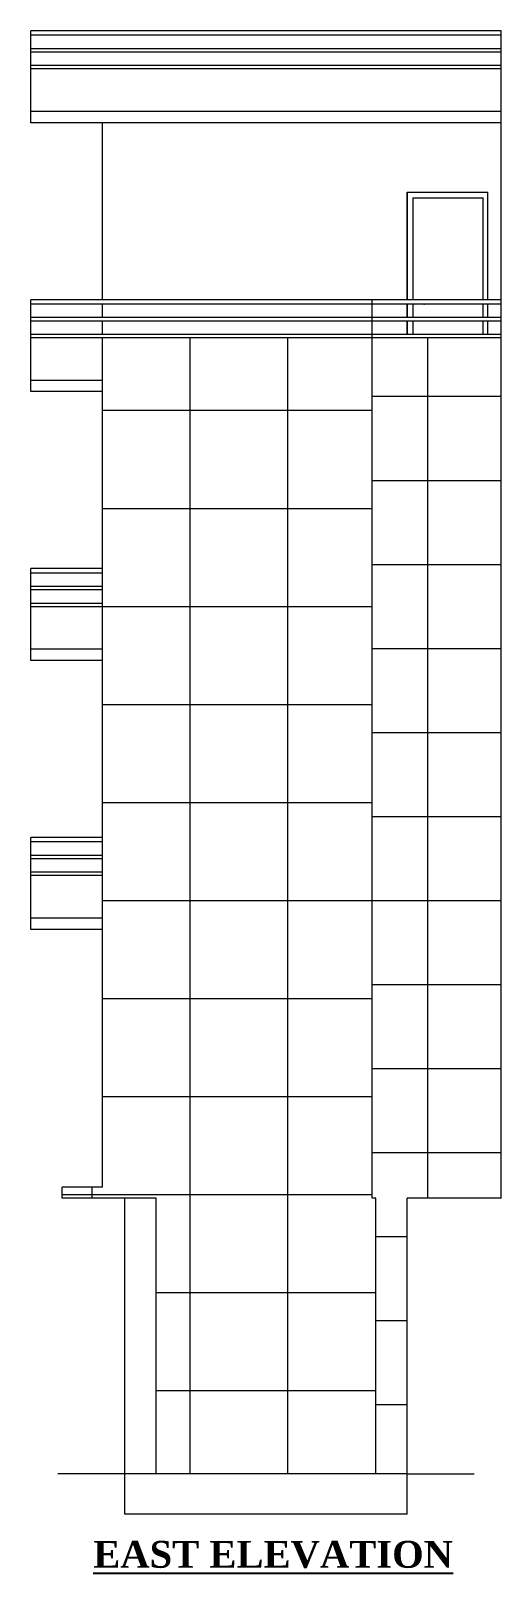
# Model space of a CAD drawing. Header units: inches. Extents: x 4069 to 291496, y -47643 to 12535.
# Drawn here: x 33048 to 33258, y 750 to 1438 of the extents above; entities that cross this region are included whole.
import ezdxf

# ---------------------------------------------------------------- set-up
doc = ezdxf.new("R2010")
doc.units = ezdxf.units.IN
doc.header["$LTSCALE"] = 5
doc.header["$MEASUREMENT"] = 0
doc.layers.add('A-WALL', color=7, linetype='Continuous', lineweight=9)
doc.layers.add('DOOR', color=62, linetype='Continuous', lineweight=0)
doc.layers.add('TEXT', color=6, linetype='Continuous')
doc.styles.add('ordinary', font='times.ttf')

msp = doc.modelspace()

# ---------------------------------------------------------------- hatches: boundary and pattern name
at = {"layer": 'A-WALL', "ltscale": 5}
h = msp.add_hatch(dxfattribs=at)
h.set_pattern_fill('ANSI37', color=256, scale=350, angle=45)
h.paths.add_polyline_path([(33200.04674, 1301.12647), (33079.7075, 1301.12647), (33079.7075, 1162.12647), (33079.7075, 1042.12647), (33079.7075, 922.12647), (33061.7075, 922.12647), (33061.7075, 917.12647), (33103.7075, 917.12647), (33103.7075, 794.12647), (33201.7075, 794.12647), (33201.7075, 917.12647), (33200.04674, 917.12647)])
h = msp.add_hatch(dxfattribs=at)
h.set_pattern_fill('ANSI37', color=256, scale=300, angle=45)
h.paths.add_polyline_path([(33200.04674, 917.12647), (33201.7075, 917.12647), (33201.7075, 794.12647), (33215.7075, 794.12647), (33215.7075, 917.12647), (33257.7075, 917.12647), (33257.7075, 1042.12647), (33257.7075, 1162.12647), (33257.7075, 1282.12647), (33257.7075, 1301.12647), (33200.04674, 1301.12647)])

# ---------------------------------------------------------------- linework, layer by layer
for p, q in [((33257.7075, 1438.12647), (33047.7075, 1438.12647)), ((33047.7075, 1397.12647), (33047.7075, 1438.12647)), ((33257.7075, 1436.12647), (33047.7075, 1436.12647)), ((33257.7075, 1402.12647), (33257.7075, 1438.12647)), ((33257.7075, 1430.12647), (33047.7075, 1430.12647)), ((33257.7075, 1428.62647), (33047.7075, 1428.62647)), ((33257.7075, 1422.62647), (33047.7075, 1422.62647)), ((33257.7075, 1421.12647), (33047.7075, 1421.12647)), ((33257.7075, 1402.12647), (33047.7075, 1402.12647)), ((33257.7075, 1282.12647), (33257.7075, 1402.12647)), ((33257.7075, 1397.12647), (33047.7075, 1397.12647)), ((33079.7075, 1318.12647), (33079.7075, 1397.12647)), ((33257.7075, 1318.12647), (33047.7075, 1318.12647)), ((33047.7075, 1282.12647), (33047.7075, 1318.12647)), ((33257.7075, 1316.12647), (33047.7075, 1316.12647)), ((33079.7075, 1310.12647), (33079.7075, 1316.12647)), ((33200.04674, 917.12647), (33200.04674, 1318.12647)), ((33257.7075, 1310.12647), (33047.7075, 1310.12647)), ((33257.7075, 1308.62647), (33047.7075, 1308.62647)), ((33079.7075, 1302.62647), (33079.7075, 1308.62647)), ((33257.7075, 1302.62647), (33047.7075, 1302.62647)), ((33257.7075, 1301.12647), (33047.7075, 1301.12647)), ((33079.7075, 1162.12647), (33079.7075, 1301.12647)), ((33047.7075, 1277.12647), (33047.7075, 1282.12647)), ((33047.7075, 1277.12647), (33047.7075, 1282.12647)), ((33079.7075, 1282.12647), (33047.7075, 1282.12647)), ((33257.7075, 1162.12647), (33257.7075, 1282.12647)), ((33079.7075, 1277.12647), (33047.7075, 1277.12647)), ((33079.7075, 1198.12647), (33047.7075, 1198.12647)), ((33047.7075, 1162.12647), (33047.7075, 1198.12647)), ((33079.7075, 1196.12647), (33047.7075, 1196.12647)), ((33079.7075, 1190.12647), (33047.7075, 1190.12647)), ((33079.7075, 1188.62647), (33047.7075, 1188.62647)), ((33079.7075, 1182.62647), (33047.7075, 1182.62647)), ((33079.7075, 1181.12647), (33047.7075, 1181.12647)), ((33047.7075, 1157.12647), (33047.7075, 1162.12647)), ((33047.7075, 1157.12647), (33047.7075, 1162.12647)), ((33079.7075, 1162.12647), (33047.7075, 1162.12647)), ((33079.7075, 1157.12647), (33047.7075, 1157.12647)), ((33079.7075, 1042.12647), (33079.7075, 1162.12647)), ((33257.7075, 1042.12647), (33257.7075, 1162.12647)), ((33079.7075, 1078.12647), (33047.7075, 1078.12647)), ((33047.7075, 1042.12647), (33047.7075, 1078.12647)), ((33079.7075, 1076.12647), (33047.7075, 1076.12647)), ((33079.7075, 1070.12647), (33047.7075, 1070.12647)), ((33079.7075, 1068.62647), (33047.7075, 1068.62647)), ((33079.7075, 1062.62647), (33047.7075, 1062.62647)), ((33079.7075, 1061.12647), (33047.7075, 1061.12647)), ((33047.7075, 1037.12647), (33047.7075, 1042.12647)), ((33047.7075, 1037.12647), (33047.7075, 1042.12647)), ((33079.7075, 1042.12647), (33047.7075, 1042.12647)), ((33079.7075, 922.12647), (33079.7075, 1042.12647)), ((33257.7075, 917.12647), (33257.7075, 1042.12647)), ((33079.7075, 1037.12647), (33047.7075, 1037.12647)), ((33061.7075, 917.12647), (33061.7075, 922.12647)), ((33079.7075, 922.12647), (33061.7075, 922.12647)), ((33103.7075, 917.12647), (33061.7075, 917.12647)), ((33089.7075, 794.12647), (33089.7075, 917.12647)), ((33103.7075, 794.12647), (33103.7075, 917.12647)), ((33201.7075, 917.12647), (33200.04674, 917.12647)), ((33201.7075, 794.12647), (33201.7075, 917.12647)), ((33215.7075, 794.12647), (33215.7075, 917.12647)), ((33257.7075, 917.12647), (33215.7075, 917.12647)), ((33089.7075, 794.12647), (33059.7075, 794.12647)), ((33215.7075, 794.12647), (33089.7075, 794.12647)), ((33089.7075, 776.12647), (33089.7075, 794.12647)), ((33215.7075, 794.12647), (33245.7075, 794.12647)), ((33215.7075, 776.12647), (33215.7075, 794.12647)), ((33215.7075, 776.12647), (33089.7075, 776.12647))]:
    msp.add_line(p, q, dxfattribs=at)
msp.add_arc((33223.3583, 1316.87647, -58.33808), 0.7664, 258.12680869, 281.87319131, dxfattribs=at)
at = {"layer": 'DOOR', "lineweight": 13}
for p, q in [((33215.7075, 1366.12647, -0.16904), (33215.7075, 1318.12647, -0.16904)), ((33215.7075, 1366.12647, -0.16904), (33251.7075, 1366.12647, -0.16904)), ((33215.7075, 1318.12647, -0.16904), (33215.7075, 1366.12647, -0.16904)), ((33218.2075, 1363.62647, -0.16904), (33218.2075, 1318.12647, -0.16904)), ((33218.2075, 1363.62647, -0.16904), (33249.7075, 1363.62647, -0.16904)), ((33249.7075, 1318.12647, -0.16904), (33249.7075, 1363.62647, -0.16904)), ((33251.7075, 1318.12647, -0.16904), (33251.7075, 1366.12647, -0.16904)), ((33215.7075, 1310.12647, -0.16904), (33215.7075, 1316.12647, -0.16904)), ((33215.7075, 1316.12647, -0.16904), (33215.7075, 1310.12647, -0.16904)), ((33218.2075, 1316.12647, -0.16904), (33218.2075, 1310.12647, -0.16904)), ((33249.7075, 1310.12647, -0.16904), (33249.7075, 1316.12647, -0.16904)), ((33251.7075, 1310.12647, -0.16904), (33251.7075, 1316.12647, -0.16904)), ((33215.7075, 1302.62647, -0.16904), (33215.7075, 1308.62647, -0.16904)), ((33215.7075, 1308.62647, -0.16904), (33215.7075, 1302.62647, -0.16904)), ((33218.2075, 1308.62647, -0.16904), (33218.2075, 1302.62647, -0.16904)), ((33249.7075, 1302.62647, -0.16904), (33249.7075, 1308.62647, -0.16904)), ((33251.7075, 1302.62647, -0.16904), (33251.7075, 1308.62647, -0.16904))]:
    msp.add_line(p, q, dxfattribs=at)

# ---------------------------------------------------------------- texts
at = {"layer": 'TEXT', "insert": (33155.88615, 751.95019, -58.16904), "char_height": 12, "width": 219.8150831, "attachment_point": 8, "rotation": 359.99961192, "style": 'ordinary'}
msp.add_mtext('{\\fTimes New Roman|b1|i0|c0|p18;\\LEAST ELEVATION}', dxfattribs=at)

doc.saveas('drawing.dxf')
